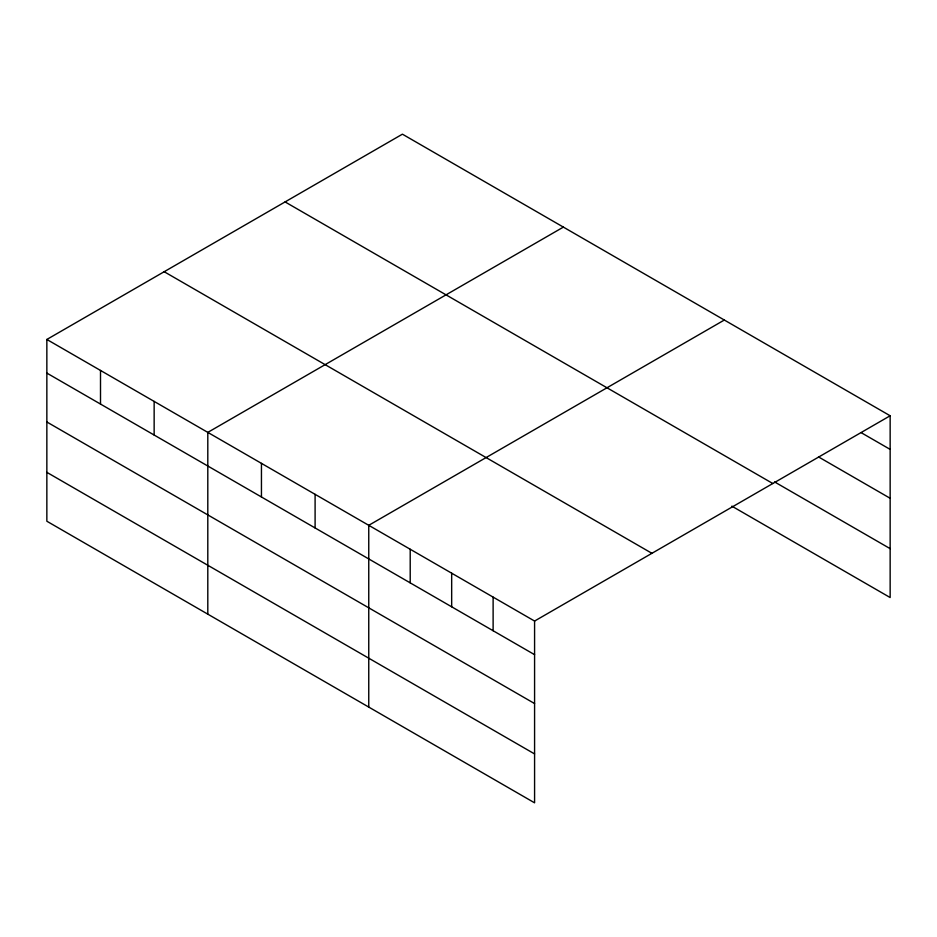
<?xml version="1.0" encoding="UTF-8"?>
<svg xmlns="http://www.w3.org/2000/svg" width="937" height="937" viewBox="0 0 937 937"><rect width="100%" height="100%" fill="white"/><g stroke="black" fill="none" stroke-linecap="round" stroke-linejoin="round"><path stroke-width="1.41" d="M731.856 506.144L890.15 597.537L890.15 415.77L402.418 134.178L46.85 339.463L46.85 521.23L534.582 802.822L534.582 621.055L46.85 339.463M563.371 227.105L207.803 432.39L207.803 614.157M724.324 320.032L368.756 525.317L368.756 707.084M534.582 621.055L890.15 415.77M861.255 432.707L890.15 449.385M818.54 456.928L890.15 498.273M774.571 481.923L890.15 548.649M285.082 201.923L772.814 483.515M164.186 271.718L651.918 553.31M46.85 373.09L534.582 654.67M46.85 421.978L534.582 703.558M46.85 472.342L534.582 753.934M493.12 597.115L493.12 630.742M451.669 573.186L451.669 606.801M410.207 549.246L410.207 582.873M315.101 494.338L315.101 527.964M261.446 463.37L261.446 496.985M154.148 401.411L154.148 435.037M100.505 370.443L100.505 404.058"/></g></svg>
